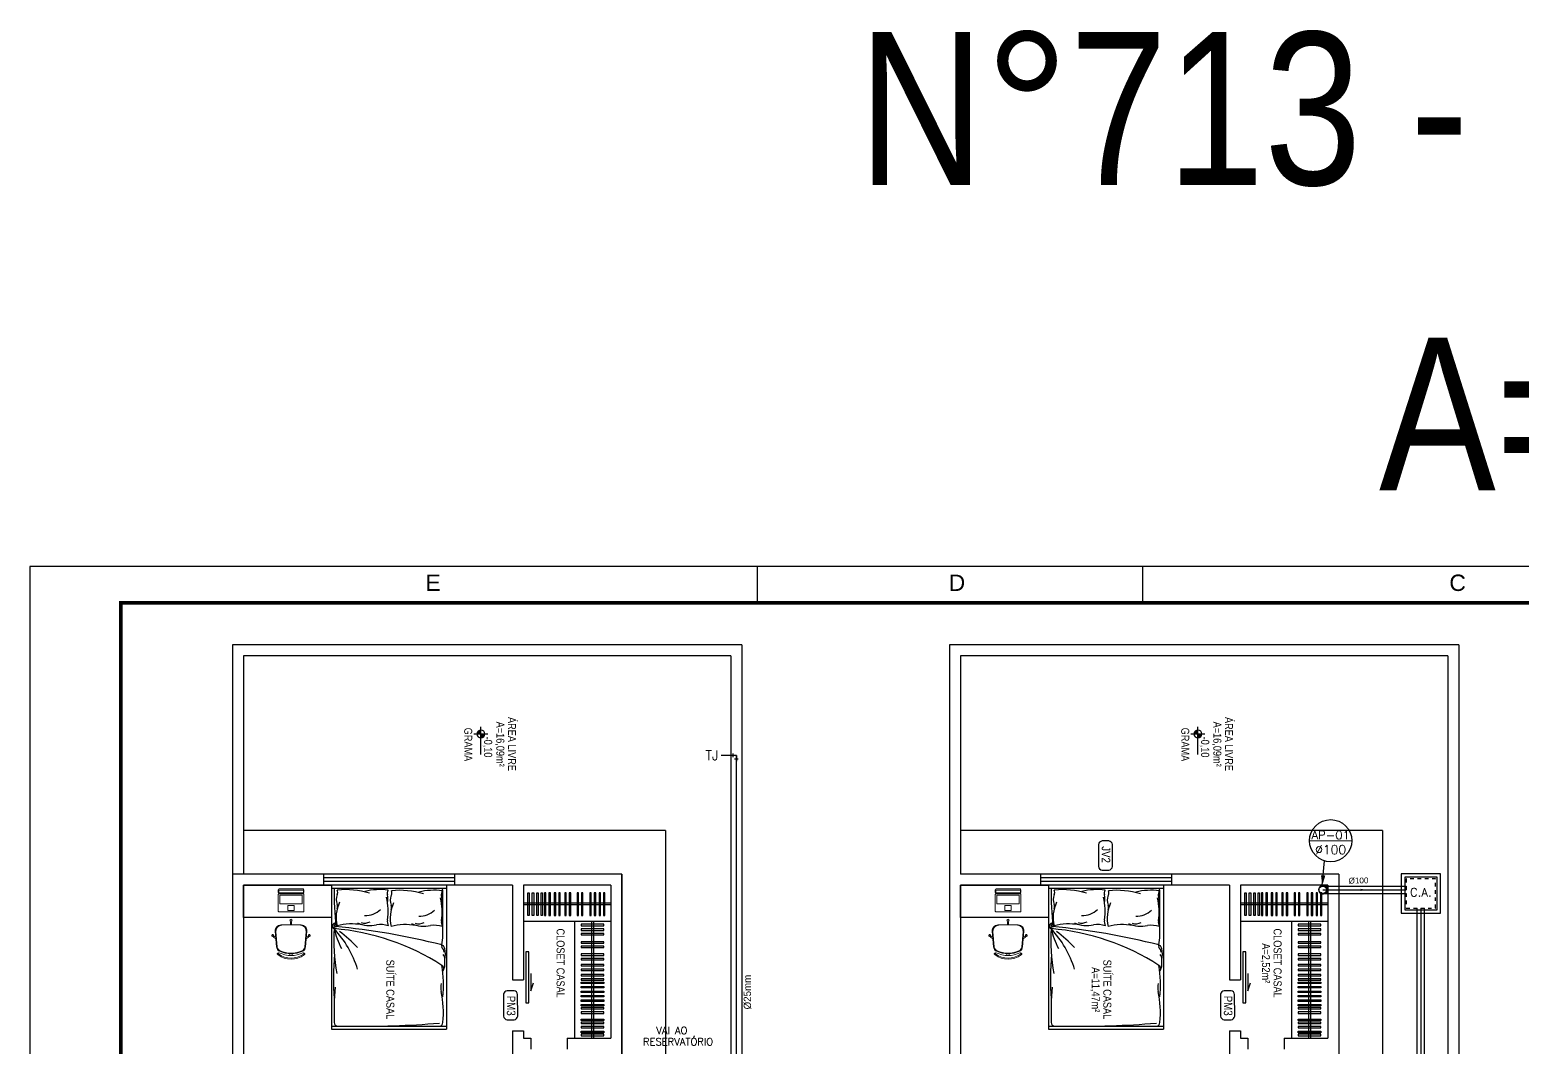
# Model space of a CAD drawing. Header units: millimetres. Extents: x -336 to -33, y -135 to 770.
# Drawn here: x -117.01 to -75.99, y 742.5 to 770.46 of the extents above; entities that cross this region are included whole.
import ezdxf
from ezdxf.enums import TextEntityAlignment as Align

# ---------------------------------------------------------------- set-up
doc = ezdxf.new("R2010")
doc.units = ezdxf.units.MM
doc.header["$LTSCALE"] = 50
doc.header["$MEASUREMENT"] = 0
doc.linetypes.add('HIDDEN', pattern=[0.375, 0.25, -0.125])
doc.layers.get('0').update_dxf_attribs({"linetype": 'CONTINUOUS'})
for name, color, linetype in [('-HIDRO', 8, 'CONTINUOUS'), ('A-PEN-C', 4, 'CONTINUOUS'), ('AF', 5, 'CONTINUOUS'), ('CONEXOES', 3, 'CONTINUOUS'), ('Diametro', 2, 'CONTINUOUS'), ('DIVERSOS', 1, 'CONTINUOUS'), ('E-txt-g', 3, 'CONTINUOUS'), ('E-TXT-Y', 2, 'CONTINUOUS'), ('HIDROGRAFIA', 4, 'CONTINUOUS'), ("PRANCHA - PROJETU'S", 7, 'CONTINUOUS'), ('Prumadas_T', 2, 'CONTINUOUS'), ('TEXTO', 4, 'CONTINUOUS'), ('Texto-Tubos', 7, 'CONTINUOUS'), ('TigreCad', 3, 'CONTINUOUS'), ('Tinterno', 9, 'CONTINUOUS'), ('TUBULAÇÃO_ESGOTO', 5, 'CONTINUOUS')]:
    doc.layers.add(name, color=color, linetype=linetype)
doc.layers.add('E-Lay-9', color=9, linetype='CONTINUOUS', lineweight=9)
doc.layers.add('E-Txt-W', color=7, linetype='CONTINUOUS', lineweight=20)
doc.styles.add('A16-E50', font='arial.ttf', dxfattribs={"height": 0.08})
doc.styles.add('ARIAL', font='arial.ttf', dxfattribs={"height": 2})
doc.styles.add('F2', font='swissc.ttf')
doc.styles.add('R80', font='simplex.shx', dxfattribs={"height": 12})
doc.styles.add('REG60', font='romans.shx', dxfattribs={"width": 0.8, "height": 0.15})
doc.styles.add('REG80', font='romans.shx', dxfattribs={"width": 0.8, "height": 0.2})
doc.styles.add('ROMANS', font='romans', dxfattribs={"height": 0.1})

# ---------------------------------------------------------------- blocks, each defined once
blk = doc.blocks.new('ADFSGASDFG')
at = {"layer": "PRANCHA - PROJETU'S", "color": 1}
for p, q in [((360.678, 107.346), (276.578, 107.346)), ((276.578, 107.346), (276.578, 47.946)), ((296.578, 106.346), (296.578, 107.346)), ((307.178, 106.346), (307.178, 107.346))]:
    blk.add_line(p, q, dxfattribs=at)
at = {"layer": "PRANCHA - PROJETU'S", "color": 4, "const_width": 0.1}
blk.add_lwpolyline([(279.078, 106.346), (359.678, 106.346), (359.678, 48.946), (279.078, 48.946)], close=True, dxfattribs=at)
at = {"layer": "PRANCHA - PROJETU'S", "color": 50, "linetype": 'Continuous', "style": 'ARIAL'}
for s, p in [('E', (287.661, 106.896)), ('D', (302.065, 106.896)), ('C', (315.828, 106.896))]:
    blk.add_text(s, height=0.45, dxfattribs=at).set_placement(p, align=Align.MIDDLE)
blk = doc.blocks.new('TXT-AMB75')
at = {"layer": 'E-txt-g', "style": 'REG80', "width": 0.8, "flags": 8}
blk.add_attdef('TXT', text='', height=0.2, dxfattribs=at).set_placement((0.005, 0.296), align=Align.CENTER)
at = {"layer": 'E-Txt-W', "style": 'REG60', "width": 0.8, "flags": 8}
blk.add_attdef('TXT', text='', height=0.15, dxfattribs=at).set_placement((0.005, 0.027), align=Align.CENTER)
blk = doc.blocks.new('Cadeira')
at = {"layer": 'E-Lay-9', "color": 8}
for p, q in [((-0.139, 0), (0.139, 0)), ((-0.009, 0.054), (-0.009, 0.077)), ((-0.008, 0), (-0.008, 0.043)), ((-0.008, 0.043), (-0.006, 0.043)), ((0.006, 0.043), (0.007, 0.043)), ((0.007, 0), (0.007, 0.043)), ((0.01, 0.054), (0.01, 0.077)), ((-0.25, -0.159), (-0.265, -0.141)), ((-0.236, -0.147), (-0.251, -0.129)), ((-0.24, -0.165), (-0.241, -0.166)), ((-0.213, -0.185), (-0.241, -0.166)), ((-0.23, -0.156), (-0.231, -0.158)), ((-0.214, -0.162), (-0.23, -0.156)), ((-0.219, -0.084), (-0.2, -0.302)), ((-0.209, -0.094), (-0.19, -0.298)), ((0.209, -0.094), (0.19, -0.298)), ((0.219, -0.084), (0.2, -0.302)), ((0.213, -0.185), (0.241, -0.166)), ((0.214, -0.162), (0.23, -0.156)), ((0.23, -0.156), (0.231, -0.158)), ((0.236, -0.147), (0.251, -0.129)), ((0.24, -0.165), (0.241, -0.166)), ((0.25, -0.159), (0.265, -0.141)), ((-0.017, -0.396), (-0.017, -0.42)), ((0.017, -0.396), (0.017, -0.42))]:
    blk.add_line(p, q, dxfattribs=at)
blk.add_lwpolyline([(0.163, -0.381, -0.237888), (-0.163, -0.381, 0.605717), (-0.174, -0.395, 0.122717), (-0.17, -0.4, 0.323529), (0.17, -0.4, 0.122717), (0.174, -0.395, 0.605717)], format="xyb", close=True, dxfattribs=at)
for centre in [(0, 0.047), (-0.238, -0.158), (0.238, -0.158)]:
    blk.add_circle(centre, 0.005, dxfattribs=at)
for centre, radius, start, end in [((-0.139, -0.08), 0.08, 90, 182.5692), ((0, 0.065), 0.015, 281.6334, 257.4537), ((0, 0.048), 0.0075, 221.8103, 318.1897), ((0.139, -0.08), 0.08, 357.4308, 90), ((-0.25, -0.144), 0.015, 322.5463, 298.3666), ((-0.239, -0.157), 0.0075, 261.8103, 358.1897), ((-0.12, -0.089), 0.0887, 95.5925, 183.2522), ((0.12, -0.089), 0.0887, 356.7478, 84.4075), ((0.239, -0.157), 0.0075, 181.8103, 278.1897), ((0.25, -0.144), 0.015, 241.6334, 217.4537), ((-0.13, -0.296), 0.07, 185.1212, 243.6047), ((-0.12, -0.292), 0.07, 185.2999, 245.7361), ((-0.182, -0.396), 0.00782, 29.8109, 225.3255), ((-0.163, -0.39), 0.0275, 205.1455, 233.4571), ((-0.163, -0.39), 0.0125, 205.1455, 233.1301), ((0, -0.034), 0.362, 243.6047, 296.3953), ((0, -0.025), 0.362, 245.7361, 294.2639), ((0.12, -0.292), 0.07, 294.2639, 354.7001), ((0.13, -0.296), 0.07, 296.3953, 354.8788), ((0.182, -0.396), 0.00782, 314.6745, 150.1891), ((0.163, -0.39), 0.0275, 306.5429, 334.8545), ((0, -0.165), 0.305, 234.1238, 305.8762)]:
    blk.add_arc(centre, radius, start, end, dxfattribs=at)
blk = doc.blocks.new('Notebook')
at = {"layer": 'E-Lay-9', "color": 8}
for p, q in [((-0.175, 0.305), (-0.175, 0.3)), ((-0.175, 0.3), (-0.175, 0.265)), ((0.165, 0.315), (-0.165, 0.315)), ((-0.165, 0.255), (0.165, 0.255)), ((0.175, 0.3), (0.175, 0.305)), ((0.175, 0.265), (0.175, 0.3))]:
    blk.add_line(p, q, dxfattribs=at)
for points in [[(-0.165, 0), (0.165, 0, 0.414214), (0.175, 0.01), (0.175, 0.24, 0.414214), (0.165, 0.25), (-0.165, 0.25, 0.414214), (-0.175, 0.24), (-0.175, 0.01, 0.414214)], [(-0.165, 0.26), (0.165, 0.26, 0.414214), (0.17, 0.265), (0.17, 0.295, 0.414214), (0.165, 0.3), (-0.165, 0.3, 0.414214), (-0.17, 0.295), (-0.17, 0.265, 0.414214)]]:
    blk.add_lwpolyline(points, format="xyb", close=True, dxfattribs=at)
for points in [[(-0.155, 0.11), (0.155, 0.11), (0.155, 0.23), (-0.155, 0.23)], [(-0.105, 0.25), (-0.145, 0.25), (-0.145, 0.255), (-0.105, 0.255)], [(0.105, 0.25), (0.145, 0.25), (0.145, 0.255), (0.105, 0.255)], [(-0.045, 0.02), (0.045, 0.02), (0.045, 0.09), (-0.045, 0.09)]]:
    blk.add_lwpolyline(points, close=True, dxfattribs=at)
for centre, start, end in [((-0.165, 0.305), 90, 180), ((-0.165, 0.265), 180, 270), ((0.165, 0.305), 0, 90), ((0.165, 0.265), 270, 360)]:
    blk.add_arc(centre, 0.01, start, end, dxfattribs=at)
blk = doc.blocks.new('NIVEL')
at = {"layer": 'DIVERSOS'}
h = blk.add_hatch(color=7, dxfattribs=at)
h.paths.add_polyline_path([(0, 0.137, 0.414214), (-0.137, 0), (0, 0)])
h.paths.add_polyline_path([(0, 0), (0, -0.137, 0.414214), (0.137, 0)])
at = {"layer": 'DIVERSOS', "color": 7}
for p, q in [((0.709, 0), (-0.242, 0)), ((0, 0.242), (0, -0.242))]:
    blk.add_line(p, q, dxfattribs=at)
blk.add_circle((0, 0), 0.137, dxfattribs=at)
blk = doc.blocks.new('j9n100s')
at = {"layer": 'TigreCad'}
for p, q in [((27, 51), (60, 51)), ((27, -51), (60, -51))]:
    blk.add_line(p, q, dxfattribs=at)
blk.add_circle((0, 0), 53.2, dxfattribs=at)
for start, end in [(61.785, 298.215), (298.215, 61.785)]:
    blk.add_arc((0, 0), 57.7, start, end, dxfattribs=at)
at = {"layer": 'Tinterno'}
blk.add_line((60, -51), (60, 51), dxfattribs=at)
blk.add_circle((0, 0), 51, dxfattribs=at)
blk = doc.blocks.new('_cxareia')
for p, q in [((40, 40), (-40, 40)), ((-40, 40), (-40, -40)), ((40, -40), (40, 40)), ((-40, -40), (40, -40))]:
    blk.add_line(p, q)
at = {"color": 1, "linetype": 'Continuous', "ltscale": 0.5}
for p, q in [((33, 33), (-33, 33)), ((-33, 33), (-33, -33)), ((33, -33), (33, 33)), ((-33, -33), (33, -33))]:
    blk.add_line(p, q, dxfattribs=at)
at = {"color": 1, "linetype": 'HIDDEN', "ltscale": 0.5}
for p, q in [((30, 30), (-30, 30)), ((-30, 30), (-30, -30)), ((30, -30), (30, 30)), ((-30, -30), (30, -30))]:
    blk.add_line(p, q, dxfattribs=at)
at = {"style": 'R80'}
blk.add_text('C.A.', height=17.28, dxfattribs=at).set_placement((-22, -6.1))

msp = doc.modelspace()

# ---------------------------------------------------------------- linework, layer by layer
at = {"layer": '-HIDRO', "linetype": 'Continuous'}
for p, q in [((-111.44, 753.553), (-111.44, 703.553)), ((-97.44, 753.553), (-111.44, 753.553)), ((-111.14, 753.253), (-111.14, 747.251)), ((-97.74, 753.253), (-111.14, 753.253)), ((-97.74, 753.253), (-97.74, 703.853)), ((-97.44, 753.553), (-97.44, 703.553)), ((-91.729, 753.553), (-91.729, 703.553)), ((-77.729, 753.553), (-91.729, 753.553)), ((-91.429, 753.253), (-91.429, 747.251)), ((-78.029, 753.253), (-91.429, 753.253)), ((-78.029, 753.253), (-78.029, 703.853)), ((-77.729, 753.553), (-77.729, 703.553)), ((-99.54, 748.451), (-111.14, 748.451)), ((-99.54, 748.451), (-99.54, 715.333)), ((-79.829, 748.451), (-91.429, 748.451)), ((-79.829, 748.451), (-79.829, 715.333)), ((-108.94, 747.251), (-111.14, 747.251)), ((-108.94, 747.251), (-108.94, 746.951)), ((-100.74, 747.251), (-105.34, 747.251)), ((-105.34, 747.251), (-105.34, 746.951)), ((-100.74, 747.251), (-100.74, 737.144)), ((-89.229, 747.251), (-91.429, 747.251)), ((-89.229, 747.251), (-89.229, 746.951)), ((-81.029, 747.251), (-85.629, 747.251)), ((-85.629, 747.251), (-85.629, 746.951)), ((-81.029, 747.251), (-81.029, 737.144)), ((-111.14, 746.951), (-111.14, 740.751)), ((-108.94, 746.951), (-111.14, 746.951)), ((-111.14, 746.951), (-111.14, 740.751)), ((-103.74, 746.951), (-105.34, 746.951)), ((-103.74, 746.951), (-103.74, 744.347)), ((-101.04, 746.951), (-103.44, 746.951)), ((-103.44, 746.951), (-103.44, 744.347)), ((-101.04, 746.951), (-101.04, 742.744)), ((-91.429, 746.951), (-91.429, 740.751)), ((-89.229, 746.951), (-91.429, 746.951)), ((-91.429, 746.951), (-91.429, 740.751)), ((-84.029, 746.951), (-85.629, 746.951)), ((-84.029, 746.951), (-84.029, 744.347)), ((-81.329, 746.951), (-83.729, 746.951)), ((-83.729, 746.951), (-83.729, 744.347)), ((-81.329, 746.951), (-81.329, 742.744)), ((-101.04, 745.951), (-103.44, 745.951)), ((-102.04, 745.951), (-102.04, 742.744)), ((-81.329, 745.951), (-83.729, 745.951)), ((-82.329, 745.951), (-82.329, 742.744)), ((-103.74, 744.347), (-103.44, 744.347)), ((-84.029, 744.347), (-83.729, 744.347)), ((-103.74, 742.947), (-103.74, 740.751)), ((-103.74, 742.947), (-103.44, 742.947)), ((-103.44, 742.947), (-103.44, 742.744)), ((-103.44, 742.744), (-103.24, 742.744)), ((-103.24, 742.744), (-103.24, 742.444)), ((-102.24, 742.744), (-101.04, 742.744)), ((-102.24, 742.744), (-102.24, 742.444)), ((-84.029, 742.947), (-84.029, 740.751)), ((-84.029, 742.947), (-83.729, 742.947)), ((-83.729, 742.947), (-83.729, 742.744)), ((-83.729, 742.744), (-83.529, 742.744)), ((-83.529, 742.744), (-83.529, 742.444)), ((-82.529, 742.744), (-81.329, 742.744)), ((-82.529, 742.744), (-82.529, 742.444))]:
    msp.add_line(p, q, dxfattribs=at)
at = {"layer": '-HIDRO'}
for p, q in [((-105.34, 747.251), (-108.94, 747.251)), ((-105.34, 747.151), (-108.94, 747.151)), ((-85.629, 747.251), (-89.229, 747.251)), ((-85.629, 747.151), (-89.229, 747.151)), ((-105.34, 747.051), (-108.94, 747.051)), ((-105.557, 746.951), (-108.94, 746.951)), ((-105.34, 746.951), (-108.94, 746.951)), ((-108.722, 746.951), (-108.722, 742.988)), ((-108.722, 746.866), (-105.557, 746.866)), ((-105.656, 745.57), (-105.656, 746.787)), ((-105.557, 746.951), (-105.557, 742.988)), ((-85.629, 747.051), (-89.229, 747.051)), ((-85.846, 746.951), (-89.229, 746.951)), ((-85.629, 746.951), (-89.229, 746.951)), ((-89.011, 746.951), (-89.011, 742.988)), ((-89.011, 746.866), (-85.846, 746.866)), ((-85.945, 745.57), (-85.945, 746.787)), ((-85.846, 746.951), (-85.846, 742.988)), ((-101.57, 745.951), (-101.57, 742.744)), ((-101.52, 745.951), (-101.52, 742.744)), ((-81.86, 745.951), (-81.86, 742.744)), ((-81.81, 745.951), (-81.81, 742.744)), ((-105.612, 744.701), (-105.656, 744.583)), ((-105.606, 744.735), (-105.606, 744.929)), ((-85.901, 744.701), (-85.945, 744.583)), ((-85.895, 744.735), (-85.895, 744.929)), ((-108.722, 743.073), (-105.557, 743.073)), ((-108.722, 742.988), (-105.557, 742.988)), ((-89.011, 743.073), (-85.846, 743.073)), ((-89.011, 742.988), (-85.846, 742.988))]:
    msp.add_line(p, q, dxfattribs=at)
at = {"layer": '-HIDRO', "ltscale": 0.5}
for p, q in [((-101.04, 746.456), (-103.44, 746.456)), ((-101.04, 746.406), (-103.44, 746.406)), ((-81.329, 746.456), (-83.729, 746.456)), ((-81.329, 746.406), (-83.729, 746.406))]:
    msp.add_line(p, q, dxfattribs=at)
at = {"layer": '-HIDRO', "linetype": 'Continuous'}
for points in [[(-87.348, 747.363, 0.331371), (-87.248, 747.463), (-87.248, 748.063, 0.332506), (-87.348, 748.164), (-87.537, 748.164, 0.330378), (-87.638, 748.064), (-87.637, 747.463, 0.331371), (-87.537, 747.363)], [(-103.701, 743.247, 0.331371), (-103.601, 743.347), (-103.602, 743.947, 0.332506), (-103.701, 744.047), (-103.891, 744.047, 0.330378), (-103.991, 743.948), (-103.991, 743.347, 0.331371), (-103.891, 743.247)], [(-83.99, 743.247, 0.331371), (-83.89, 743.347), (-83.891, 743.947, 0.332506), (-83.99, 744.047), (-84.18, 744.047, 0.330378), (-84.28, 743.948), (-84.28, 743.347, 0.331371), (-84.18, 743.247)]]:
    msp.add_lwpolyline(points, format="xyb", close=True, dxfattribs=at)
at = {"layer": '-HIDRO', "linetype": 'Continuous', "flags": 128}
for points in [[(-100.74, 747.251), (-111.44, 747.251), (-111.44, 723.833), (-108.74, 723.833), (-108.74, 722.133), (-111.44, 722.133), (-111.44, 709.833), (-104.84, 709.833), (-104.84, 716.533), (-100.74, 716.533), (-100.74, 733.447), (-103.44, 733.447), (-103.44, 737.144), (-100.74, 737.144), (-100.74, 747.251)], [(-103.237, 744.521), (-103.237, 744.046), (-103.164, 744.263)], [(-83.526, 744.521), (-83.526, 744.046), (-83.453, 744.263)]]:
    msp.add_lwpolyline(points, dxfattribs=at)
at = {"layer": '-HIDRO'}
for points in [[(-111.14, 746.062), (-111.14, 746.951), (-108.722, 746.951), (-108.722, 746.062)], [(-91.429, 746.062), (-91.429, 746.951), (-89.011, 746.951), (-89.011, 746.062)], [(-101.232, 742.933), (-101.232, 742.893), (-101.856, 742.893), (-101.856, 742.933)], [(-101.232, 742.811), (-101.232, 742.851), (-101.856, 742.851), (-101.856, 742.811)], [(-81.521, 742.933), (-81.521, 742.893), (-82.145, 742.893), (-82.145, 742.933)], [(-81.521, 742.811), (-81.521, 742.851), (-82.145, 742.851), (-82.145, 742.811)]]:
    msp.add_lwpolyline(points, close=True, dxfattribs=at)
at = {"layer": '-HIDRO', "ltscale": 0.5}
for points in [[(-103.284, 746.118), (-103.324, 746.118), (-103.324, 746.742), (-103.284, 746.742)], [(-103.161, 746.118), (-103.201, 746.118), (-103.201, 746.742), (-103.161, 746.742)], [(-103.038, 746.118), (-103.078, 746.118), (-103.078, 746.742), (-103.038, 746.742)], [(-102.915, 746.118), (-102.955, 746.118), (-102.955, 746.742), (-102.915, 746.742)], [(-102.866, 746.118), (-102.826, 746.118), (-102.826, 746.742), (-102.866, 746.742)], [(-102.743, 746.118), (-102.703, 746.118), (-102.703, 746.742), (-102.743, 746.742)], [(-102.596, 746.118), (-102.556, 746.118), (-102.556, 746.742), (-102.596, 746.742)], [(-102.473, 746.118), (-102.433, 746.118), (-102.433, 746.742), (-102.473, 746.742)], [(-102.305, 746.118), (-102.265, 746.118), (-102.265, 746.742), (-102.305, 746.742)], [(-102.182, 746.118), (-102.142, 746.118), (-102.142, 746.742), (-102.182, 746.742)], [(-101.969, 746.118), (-101.929, 746.118), (-101.929, 746.742), (-101.969, 746.742)], [(-101.846, 746.118), (-101.806, 746.118), (-101.806, 746.742), (-101.846, 746.742)], [(-101.618, 746.118), (-101.578, 746.118), (-101.578, 746.742), (-101.618, 746.742)], [(-101.495, 746.118), (-101.455, 746.118), (-101.455, 746.742), (-101.495, 746.742)], [(-101.365, 746.118), (-101.325, 746.118), (-101.325, 746.742), (-101.365, 746.742)], [(-101.242, 746.118), (-101.202, 746.118), (-101.202, 746.742), (-101.242, 746.742)], [(-83.573, 746.118), (-83.613, 746.118), (-83.613, 746.742), (-83.573, 746.742)], [(-83.45, 746.118), (-83.49, 746.118), (-83.49, 746.742), (-83.45, 746.742)], [(-83.327, 746.118), (-83.367, 746.118), (-83.367, 746.742), (-83.327, 746.742)], [(-83.204, 746.118), (-83.244, 746.118), (-83.244, 746.742), (-83.204, 746.742)], [(-83.155, 746.118), (-83.115, 746.118), (-83.115, 746.742), (-83.155, 746.742)], [(-83.032, 746.118), (-82.992, 746.118), (-82.992, 746.742), (-83.032, 746.742)], [(-82.885, 746.118), (-82.845, 746.118), (-82.845, 746.742), (-82.885, 746.742)], [(-82.762, 746.118), (-82.722, 746.118), (-82.722, 746.742), (-82.762, 746.742)], [(-82.594, 746.118), (-82.554, 746.118), (-82.554, 746.742), (-82.594, 746.742)], [(-82.471, 746.118), (-82.431, 746.118), (-82.431, 746.742), (-82.471, 746.742)], [(-82.258, 746.118), (-82.218, 746.118), (-82.218, 746.742), (-82.258, 746.742)], [(-82.135, 746.118), (-82.095, 746.118), (-82.095, 746.742), (-82.135, 746.742)], [(-81.907, 746.118), (-81.867, 746.118), (-81.867, 746.742), (-81.907, 746.742)], [(-81.784, 746.118), (-81.744, 746.118), (-81.744, 746.742), (-81.784, 746.742)], [(-81.654, 746.118), (-81.614, 746.118), (-81.614, 746.742), (-81.654, 746.742)], [(-81.531, 746.118), (-81.491, 746.118), (-81.491, 746.742), (-81.531, 746.742)], [(-101.232, 745.835), (-101.232, 745.875), (-101.856, 745.875), (-101.856, 745.835)], [(-81.521, 745.835), (-81.521, 745.875), (-82.145, 745.875), (-82.145, 745.835)], [(-101.232, 745.705), (-101.232, 745.745), (-101.856, 745.745), (-101.856, 745.705)], [(-101.232, 745.582), (-101.232, 745.622), (-101.856, 745.622), (-101.856, 745.582)], [(-81.521, 745.705), (-81.521, 745.745), (-82.145, 745.745), (-82.145, 745.705)], [(-81.521, 745.582), (-81.521, 745.622), (-82.145, 745.622), (-82.145, 745.582)], [(-101.232, 745.354), (-101.232, 745.394), (-101.856, 745.394), (-101.856, 745.354)], [(-101.232, 745.231), (-101.232, 745.271), (-101.856, 745.271), (-101.856, 745.231)], [(-101.232, 745.018), (-101.232, 745.058), (-101.856, 745.058), (-101.856, 745.018)], [(-81.521, 745.354), (-81.521, 745.394), (-82.145, 745.394), (-82.145, 745.354)], [(-81.521, 745.231), (-81.521, 745.271), (-82.145, 745.271), (-82.145, 745.231)], [(-81.521, 745.018), (-81.521, 745.058), (-82.145, 745.058), (-82.145, 745.018)], [(-101.232, 744.895), (-101.232, 744.935), (-101.856, 744.935), (-101.856, 744.895)], [(-101.232, 744.727), (-101.232, 744.767), (-101.856, 744.767), (-101.856, 744.727)], [(-101.232, 744.604), (-101.232, 744.644), (-101.856, 744.644), (-101.856, 744.604)], [(-81.521, 744.895), (-81.521, 744.935), (-82.145, 744.935), (-82.145, 744.895)], [(-81.521, 744.727), (-81.521, 744.767), (-82.145, 744.767), (-82.145, 744.727)], [(-81.521, 744.604), (-81.521, 744.644), (-82.145, 744.644), (-82.145, 744.604)], [(-101.232, 744.457), (-101.232, 744.497), (-101.856, 744.497), (-101.856, 744.457)], [(-101.232, 744.334), (-101.232, 744.374), (-101.856, 744.374), (-101.856, 744.334)], [(-101.232, 744.286), (-101.232, 744.246), (-101.856, 744.246), (-101.856, 744.286)], [(-81.521, 744.457), (-81.521, 744.497), (-82.145, 744.497), (-82.145, 744.457)], [(-81.521, 744.334), (-81.521, 744.374), (-82.145, 744.374), (-82.145, 744.334)], [(-81.521, 744.286), (-81.521, 744.246), (-82.145, 744.246), (-82.145, 744.286)], [(-101.232, 744.162), (-101.232, 744.122), (-101.856, 744.122), (-101.856, 744.162)], [(-101.232, 744.039), (-101.232, 743.999), (-101.856, 743.999), (-101.856, 744.039)], [(-101.232, 743.916), (-101.232, 743.876), (-101.856, 743.876), (-101.856, 743.916)], [(-101.232, 743.793), (-101.232, 743.753), (-101.856, 743.753), (-101.856, 743.793)], [(-81.521, 744.162), (-81.521, 744.122), (-82.145, 744.122), (-82.145, 744.162)], [(-81.521, 744.039), (-81.521, 743.999), (-82.145, 743.999), (-82.145, 744.039)], [(-81.521, 743.916), (-81.521, 743.876), (-82.145, 743.876), (-82.145, 743.916)], [(-81.521, 743.793), (-81.521, 743.753), (-82.145, 743.753), (-82.145, 743.793)], [(-101.232, 743.67), (-101.232, 743.63), (-101.856, 743.63), (-101.856, 743.67)], [(-101.232, 743.548), (-101.232, 743.588), (-101.856, 743.588), (-101.856, 743.548)], [(-101.232, 743.425), (-101.232, 743.465), (-101.856, 743.465), (-101.856, 743.425)], [(-81.521, 743.67), (-81.521, 743.63), (-82.145, 743.63), (-82.145, 743.67)], [(-81.521, 743.548), (-81.521, 743.588), (-82.145, 743.588), (-82.145, 743.548)], [(-81.521, 743.425), (-81.521, 743.465), (-82.145, 743.465), (-82.145, 743.425)], [(-101.232, 743.268), (-101.232, 743.228), (-101.856, 743.228), (-101.856, 743.268)], [(-101.232, 743.146), (-101.232, 743.186), (-101.856, 743.186), (-101.856, 743.146)], [(-101.232, 743.023), (-101.232, 743.063), (-101.856, 743.063), (-101.856, 743.023)], [(-81.521, 743.268), (-81.521, 743.228), (-82.145, 743.228), (-82.145, 743.268)], [(-81.521, 743.146), (-81.521, 743.186), (-82.145, 743.186), (-82.145, 743.146)], [(-81.521, 743.023), (-81.521, 743.063), (-82.145, 743.063), (-82.145, 743.023)]]:
    msp.add_lwpolyline(points, close=True, dxfattribs=at)
at = {"layer": '-HIDRO', "linetype": 'Continuous'}
for points in [[(-103.378, 745.112), (-103.378, 743.714), (-103.293, 743.714), (-103.293, 745.112)], [(-83.667, 745.112), (-83.667, 743.714), (-83.582, 743.714), (-83.582, 745.112)]]:
    msp.add_lwpolyline(points, close=True, dxfattribs=at)
at = {"layer": '-HIDRO'}
for centre, radius, start, end in [((-102.013, 746.677), 6.633, 178.3703, 187.5322), ((-108.258, 746.551), 0.334, 155.7877, 202.8808), ((-108.711, 746.755), 0.163, 335.7877, 21.7124), ((-108.349, 744.5), 2.325, 73.2017, 95.199), ((-107.389, 745.061), 1.766, 82.5099, 103.5732), ((-107.03, 746.721), 0.158, 144.3788, 195.1988), ((-107.604, 746.565), 0.437, 347.312, 15.1988), ((-106.771, 746.533), 0.334, 155.7877, 202.8808), ((-107.224, 746.736), 0.163, 335.7877, 21.7124), ((-106.863, 744.482), 2.325, 73.2017, 95.199), ((-105.903, 745.042), 1.766, 82.5099, 103.5732), ((-105.544, 746.702), 0.158, 144.3788, 195.1988), ((-106.118, 746.546), 0.437, 347.312, 15.1988), ((-105.755, 746.787), 0.0988, 360, 53.1301), ((-82.302, 746.677), 6.633, 178.3703, 187.5322), ((-88.547, 746.551), 0.334, 155.7877, 202.8808), ((-89, 746.755), 0.163, 335.7877, 21.7124), ((-88.638, 744.5), 2.325, 73.2017, 95.199), ((-87.678, 745.061), 1.766, 82.5099, 103.5732), ((-87.319, 746.721), 0.158, 144.3788, 195.1988), ((-87.893, 746.565), 0.437, 347.312, 15.1988), ((-87.06, 746.533), 0.334, 155.7877, 202.8808), ((-87.513, 746.736), 0.163, 335.7877, 21.7124), ((-87.152, 744.482), 2.325, 73.2017, 95.199), ((-86.192, 745.042), 1.766, 82.5099, 103.5732), ((-85.833, 746.702), 0.158, 144.3788, 195.1988), ((-86.407, 746.546), 0.437, 347.312, 15.1988), ((-86.044, 746.787), 0.0988, 360, 53.1301), ((-107.584, 746.055), 1.008, 155.118, 192.9862), ((-108.722, 746.356), 0.17, 339.0161, 22.8808), ((-107.786, 746.695), 0.582, 267.8295, 315.0098), ((-108.678, 746.244), 1.517, 350.3711, 14.26), ((-106.097, 746.037), 1.008, 155.118, 192.9862), ((-107.236, 746.337), 0.17, 339.0161, 22.8808), ((-106.299, 746.676), 0.582, 267.8295, 315.0098), ((-107.192, 746.225), 1.517, 350.3711, 14.26), ((-87.873, 746.055), 1.008, 155.118, 192.9862), ((-89.011, 746.356), 0.17, 339.0161, 22.8808), ((-88.075, 746.695), 0.582, 267.8295, 315.0098), ((-88.967, 746.244), 1.517, 350.3711, 14.26), ((-86.386, 746.037), 1.008, 155.118, 192.9862), ((-87.525, 746.337), 0.17, 339.0161, 22.8808), ((-86.588, 746.676), 0.582, 267.8295, 315.0098), ((-87.481, 746.225), 1.517, 350.3711, 14.26), ((-108.613, 745.827), 0.0818, 81.6091, 243.9382), ((-108.606, 745.852), 0.0413, 81.2915, 258.1256), ((-108.159, 744.355), 1.529, 79.7638, 105.4497), ((-107.652, 746.731), 0.892, 246.6878, 281.1217), ((-107.812, 746.239), 0.333, 254.1407, 297.6985), ((-107.368, 745.176), 0.689, 72.3598, 99.3926), ((-106.933, 745.948), 0.254, 170.3711, 206.9649), ((-106.673, 744.336), 1.529, 79.7638, 105.4497), ((-106.166, 746.712), 0.892, 246.6878, 281.1217), ((-106.325, 746.22), 0.333, 254.1407, 297.6985), ((-105.881, 745.157), 0.689, 72.3598, 99.3926), ((-105.446, 745.929), 0.254, 170.3711, 206.9649), ((-88.902, 745.827), 0.0818, 81.6091, 243.9382), ((-88.895, 745.852), 0.0413, 81.2915, 258.1256), ((-88.448, 744.355), 1.529, 79.7638, 105.4497), ((-87.941, 746.731), 0.892, 246.6878, 281.1217), ((-88.101, 746.239), 0.333, 254.1407, 297.6985), ((-87.657, 745.176), 0.689, 72.3598, 99.3926), ((-87.222, 745.948), 0.254, 170.3711, 206.9649), ((-86.962, 744.336), 1.529, 79.7638, 105.4497), ((-86.455, 746.712), 0.892, 246.6878, 281.1217), ((-86.614, 746.22), 0.333, 254.1407, 297.6985), ((-86.17, 745.157), 0.689, 72.3598, 99.3926), ((-85.735, 745.929), 0.254, 170.3711, 206.9649), ((-108.589, 745.847), 0.0818, 202.6052, 274.4989), ((-102.73, 745.495), 5.925, 177.4941, 189.5094), ((-110.759, 743.78), 2.889, 17.2387, 43.0858), ((-109.184, 739.332), 6.444, 57.0954, 85.2363), ((-105.985, 746.427), 2.748, 194.1894, 206.3096), ((-110.335, 727.109), 18.782, 75.6716, 84.7419), ((-110.14, 743.345), 2.848, 41.512, 54.8728), ((-106.911, 745.587), 1.256, 347.089, 359.2313), ((-88.878, 745.847), 0.0818, 202.6052, 274.4989), ((-83.019, 745.495), 5.925, 177.4941, 189.5094), ((-91.048, 743.78), 2.889, 17.2387, 43.0858), ((-89.473, 739.332), 6.444, 57.0954, 85.2363), ((-86.274, 746.427), 2.748, 194.1894, 206.3096), ((-90.624, 727.109), 18.782, 75.6716, 84.7419), ((-90.429, 743.345), 2.848, 41.512, 54.8728), ((-87.2, 745.587), 1.256, 347.089, 359.2313), ((-100.745, 744.347), 7.92, 174.9255, 183.8008), ((-105.741, 745.179), 0.138, 12.8827, 78.3869), ((-105.712, 745.271), 0.0329, 308.531, 30.6976), ((-105.819, 745.091), 0.2, 4.6849, 50.5984), ((-105.819, 744.916), 0.213, 356.6017, 37.7302), ((-106.291, 745.053), 0.702, 346.9286, 12.8827), ((-81.034, 744.347), 7.92, 174.9255, 183.8008), ((-86.03, 745.179), 0.138, 12.8827, 78.3869), ((-86.001, 745.271), 0.0329, 308.531, 30.6976), ((-86.108, 745.091), 0.2, 4.6849, 50.5984), ((-86.108, 744.916), 0.213, 356.6017, 37.7302), ((-86.58, 745.053), 0.702, 346.9286, 12.8827), ((-108.89, 744.205), 3.251, 354.178, 9.5071), ((-105.734, 744.657), 0.0988, 339.7541, 59.4872), ((-105.705, 744.735), 0.0988, 339.7541, 360), ((-105.705, 744.735), 0.0988, 339.7541, 360), ((-89.179, 744.205), 3.251, 354.178, 9.5071), ((-86.023, 744.657), 0.0988, 339.7541, 59.4872), ((-85.994, 744.735), 0.0988, 339.7541, 360), ((-85.994, 744.735), 0.0988, 339.7541, 360), ((-105.055, 744.159), 0.659, 172.4747, 191.3425), ((-85.344, 744.159), 0.659, 172.4747, 191.3425), ((-101.759, 743.47), 6.891, 174.3997, 182.4764), ((-108.532, 743.448), 2.889, 354.515, 11.6057), ((-82.048, 743.47), 6.891, 174.3997, 182.4764), ((-88.821, 743.448), 2.889, 354.515, 11.6057), ((-108.545, 743.172), 0.0988, 180, 270), ((-107.886, 769.481), 26.411, 269.1705, 274.6303), ((-105.755, 743.172), 0.0988, 270, 360), ((-88.834, 743.172), 0.0988, 180, 270), ((-88.175, 769.481), 26.411, 269.1705, 274.6303), ((-86.044, 743.172), 0.0988, 270, 360)]:
    msp.add_arc(centre, radius, start, end, dxfattribs=at)
at = {"layer": 'A-PEN-C'}
for p, q in [((-81.831, 748.171), (-80.671, 748.172)), ((-81.481, 746.937), (-81.425, 747.618))]:
    msp.add_line(p, q, dxfattribs=at)
msp.add_circle((-81.251, 748.171), 0.58, dxfattribs=at)
msp.add_solid([(-81.481, 746.937), (-81.518, 747.223), (-81.398, 747.213)], dxfattribs=at)
at = {"layer": 'AF', "color": 5, "linetype": 'Continuous'}
for p, q in [((-97.588, 750.517), (-98.006, 750.517)), ((-97.588, 707.97), (-97.588, 750.517))]:
    msp.add_line(p, q, dxfattribs=at)
at = {"layer": 'CONEXOES', "color": 2}
for p, q in [((-97.588, 750.517), (-97.748, 750.517)), ((-97.688, 750.567), (-97.688, 750.467)), ((-97.638, 750.417), (-97.538, 750.417)), ((-97.588, 750.517), (-97.588, 750.357))]:
    msp.add_line(p, q, dxfattribs=at)
at = {"layer": 'TigreCad'}
for p, q in [((-81.349, 746.721), (-79.175, 746.719)), ((-81.348, 746.924), (-79.175, 746.922)), ((-78.871, 723.79), (-78.871, 746.314)), ((-78.668, 723.79), (-78.668, 746.314))]:
    msp.add_line(p, q, dxfattribs=at)
at = {"layer": 'TUBULAÇÃO_ESGOTO'}
for p, q in [((-81.469, 746.822), (-79.175, 746.821)), ((-78.77, 746.314), (-78.77, 723.79))]:
    msp.add_line(p, q, dxfattribs=at)
msp.add_solid([(-80.282, 746.821), (-80.423, 746.789), (-80.424, 746.849)], dxfattribs=at)

# ---------------------------------------------------------------- block references
at = {"layer": '-HIDRO', "linetype": 'Continuous', "xscale": -0.7971733240954236, "yscale": 0.7971733240954236, "zscale": 0.7971733240954236, "rotation": 90}
for p in [(-104.61, 751.104), (-84.899, 751.104)]:
    msp.add_blockref('NIVEL', p, dxfattribs=at)
at = {"layer": '-HIDRO'}
ref = msp.add_blockref('TXT-AMB75', (-104.301, 750.833), dxfattribs=dict(at, xscale=1.458, yscale=1.458, zscale=1.458, rotation=270))
ref.add_attrib('TXT', 'ÁREA LIVRE', dxfattribs={"layer": 'E-txt-g', "color": 2, "height": 0.22, "rotation": 270, "style": 'F2'}).set_placement((-103.868, 750.829), align=Align.CENTER)
ref.add_attrib('TXT', 'A=16,09m²', dxfattribs={"layer": 'E-Txt-W', "height": 0.22, "rotation": 270, "style": 'F2'}).set_placement((-104.187, 750.824), align=Align.CENTER)
ref = msp.add_blockref('TXT-AMB75', (-84.59, 750.833), dxfattribs=dict(at, xscale=1.458, yscale=1.458, zscale=1.458, rotation=270))
ref.add_attrib('TXT', 'ÁREA LIVRE', dxfattribs={"layer": 'E-txt-g', "color": 2, "height": 0.22, "rotation": 270, "style": 'F2'}).set_placement((-84.157, 750.829), align=Align.CENTER)
ref.add_attrib('TXT', 'A=16,09m²', dxfattribs={"layer": 'E-Txt-W', "height": 0.22, "rotation": 270, "style": 'F2'}).set_placement((-84.476, 750.824), align=Align.CENTER)
at = {"layer": '-HIDRO', "yscale": 2, "zscale": 2}
for name, p, xscale in [('Notebook', (-109.831, 746.214, 6.572), 2), ('Notebook', (-90.12, 746.214, 6.572), 2), ('Cadeira', (-109.831, 745.854, 6.572), -2), ('Cadeira', (-90.12, 745.854, 6.572), -2)]:
    msp.add_blockref(name, p, dxfattribs=dict(at, xscale=xscale))
at = {"layer": '-HIDRO'}
ref = msp.add_blockref('TXT-AMB75', (-102.964, 744.811), dxfattribs=dict(at, xscale=1.458, yscale=1.458, zscale=1.458, rotation=270))
ref.add_attrib('TXT', 'CLOSET CASAL', dxfattribs={"layer": 'E-txt-g', "color": 2, "height": 0.22, "rotation": 270, "style": 'F2'}).set_placement((-102.531, 744.805), align=Align.CENTER)
ref = msp.add_blockref('TXT-AMB75', (-83.253, 744.811), dxfattribs=dict(at, xscale=1.458, yscale=1.458, zscale=1.458, rotation=270))
ref.add_attrib('TXT', 'CLOSET CASAL', dxfattribs={"layer": 'E-txt-g', "color": 2, "height": 0.22, "rotation": 270, "style": 'F2'}).set_placement((-82.82, 744.805), align=Align.CENTER)
ref.add_attrib('TXT', 'A=2,52m²', dxfattribs={"layer": 'E-Txt-W', "height": 0.22, "rotation": 270, "style": 'F2'}).set_placement((-83.139, 744.802), align=Align.CENTER)
ref = msp.add_blockref('TXT-AMB75', (-107.644, 744.084), dxfattribs=dict(at, xscale=1.458, yscale=1.458, zscale=1.458, rotation=270))
ref.add_attrib('TXT', 'SUÍTE CASAL', dxfattribs={"layer": 'E-txt-g', "color": 2, "height": 0.22, "rotation": 270, "style": 'F2'}).set_placement((-107.212, 744.082), align=Align.CENTER)
ref = msp.add_blockref('TXT-AMB75', (-87.933, 744.084), dxfattribs=dict(at, xscale=1.458, yscale=1.458, zscale=1.458, rotation=270))
ref.add_attrib('TXT', 'SUÍTE CASAL', dxfattribs={"layer": 'E-txt-g', "color": 2, "height": 0.22, "rotation": 270, "style": 'F2'}).set_placement((-87.501, 744.082), align=Align.CENTER)
ref.add_attrib('TXT', 'A=11,47m²', dxfattribs={"layer": 'E-Txt-W', "height": 0.22, "rotation": 270, "style": 'F2'}).set_placement((-87.82, 744.075), align=Align.CENTER)
at = {"layer": 'HIDROGRAFIA', "xscale": 0.01350000000093132, "yscale": 0.01350000000002183, "zscale": 0.0135}
msp.add_blockref('_cxareia', (-78.77, 746.719), dxfattribs=at)
at = {"layer": "PRANCHA - PROJETU'S", "color": 1}
msp.add_blockref('ADFSGASDFG', (-393.59, 648.365), dxfattribs=at)
at = {"layer": 'TigreCad', "xscale": 0.002, "yscale": 0.002, "zscale": 0.002, "rotation": 359.957027730433}
msp.add_blockref('j9n100s', (-81.469, 746.822), dxfattribs=at)

# ---------------------------------------------------------------- texts
at = {"layer": '-HIDRO', "linetype": 'Continuous', "style": 'F2'}
for s, height, p in [('GRAMA', 0.2194, (-104.85, 751.277)), ('GRAMA', 0.2194, (-85.139, 751.277)), ('-0,10', 0.2194, (-104.302, 751.033)), ('-0,10', 0.2194, (-84.591, 751.033)), ('JV2', 0.2332, (-87.31, 748.019, 3.424)), ('PM3', 0.2332, (-103.664, 743.91, 3.424)), ('PM3', 0.2332, (-83.953, 743.91, 3.424))]:
    msp.add_text(s, height=height, rotation=270, dxfattribs=at).set_placement(p, align=Align.TOP_LEFT)
at = {"layer": 'A-PEN-C', "style": 'ROMANS'}
for s, height, p in [('AP-01', 0.234, (-81.251, 748.209)), ('%%C100', 0.2494, (-81.252, 747.802))]:
    msp.add_text(s, height=height, rotation=0.0035, dxfattribs=at).set_placement(p, align=Align.CENTER)
at = {"layer": 'Diametro', "style": 'ROMANS'}
for s, p in [('VAI AO', (-99.362, 742.852)), (' RESERVATÓRIO', (-99.259, 742.545))]:
    msp.add_text(s, height=0.2, rotation=360, dxfattribs=at).set_placement(p, align=Align.CENTER)
at = {"layer": 'E-TXT-Y', "style": 'F2'}
for s, height, p in [('N°713 - LT14 QD 36 -', 4.19827, (-94.241, 766.199)), ('A=89,60m²', 4.1983, (-79.92, 757.803))]:
    msp.add_text(s, height=height, dxfattribs=at).set_placement(p)
at = {"layer": 'Prumadas_T', "style": 'ROMANS'}
msp.add_text('TJ', height=0.2621, rotation=360, dxfattribs=at).set_placement((-98.438, 750.386))
at = {"layer": 'TEXTO'}
msp.add_text('Ø25mm', height=0.2, rotation=90, dxfattribs=at).set_placement((-97.287, 744.01), align=Align.MIDDLE_CENTER)
at = {"layer": 'Texto-Tubos', "style": 'A16-E50'}
msp.add_text('%%C100', height=0.16, rotation=0.8538, dxfattribs=at).set_placement((-80.485, 746.996), align=Align.CENTER)

doc.saveas('drawing.dxf')
